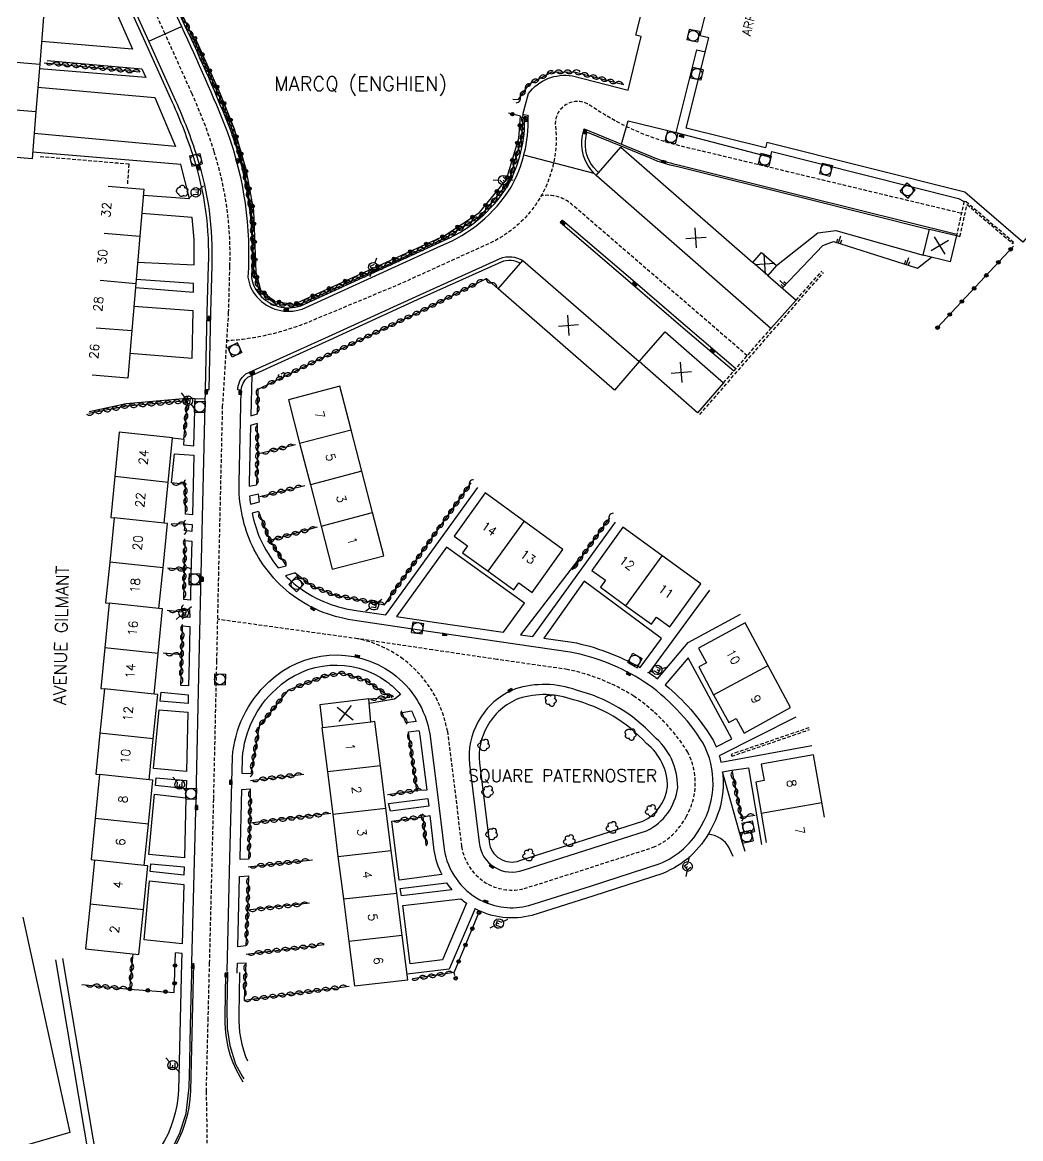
# Model space of a CAD drawing. Header units: millimetres. Extents: x 126000 to 127000, y 153000 to 154000.
# Drawn here: x 126072.1 to 126212, y 153339.1 to 153495.6 of the extents above; entities that cross this region are included whole.
import ezdxf
from ezdxf.enums import TextEntityAlignment as Align

# ---------------------------------------------------------------- set-up
doc = ezdxf.new("R2010")
doc.units = ezdxf.units.MM
doc.linetypes.add('DASHED', pattern=[0.75, 0.5, -0.25])
doc.layers.get('0').update_dxf_attribs({"linetype": 'CONTINUOUS'})
for name, color, linetype in [('W0001', 6, 'DASHED'), ('W0008', 7, 'CONTINUOUS'), ('W0100', 7, 'CONTINUOUS'), ('W0112', 1, 'DASHED'), ('W0211', 2, 'CONTINUOUS'), ('W0300', 7, 'CONTINUOUS'), ('W0310', 3, 'CONTINUOUS'), ('W0322', 7, 'CONTINUOUS'), ('W0334', 7, 'CONTINUOUS'), ('W0400', 7, 'CONTINUOUS'), ('W0420', 7, 'CONTINUOUS'), ('W0471', 7, 'CONTINUOUS'), ('W0980', 7, 'CONTINUOUS'), ('W0984', 7, 'CONTINUOUS'), ('W0989', 7, 'CONTINUOUS'), ('W0991', 7, 'CONTINUOUS'), ('W1102', 7, 'CONTINUOUS')]:
    doc.layers.add(name, color=color, linetype=linetype)
doc.styles.get("Standard").update_dxf_attribs({"font": 'romans.shx', "width": 0.85})

# ---------------------------------------------------------------- blocks, each defined once
blk = doc.blocks.new('T471')
for p, q in [((-0.333334, 0.333334), (-0.333334, -0.333334)), ((-0.333334, 0.333334), (0.333334, 0.333334)), ((-0.333334, 0), (0, 0)), ((0.500001, 0.500001), (1.000002, 1.000002)), ((-0.500001, -0.500001), (-1.000002, -1.000002)), ((-0.333334, -0.333334), (0.333334, -0.333334))]:
    blk.add_line(p, q)
blk.add_ellipse((0, 0), major_axis=(0.471405, 0.471405), ratio=1, start_param=5.4977871438, end_param=11.780972451)
blk = doc.blocks.new('T400')
for p, q in [((-0.15, 0.3), (0.15, 0.3)), ((-0.15, -0.25), (-0.15, 0.3)), ((-0.15, 0.15), (0.15, 0.15)), ((-0.15, 0), (0.15, 0)), ((0.15, 0.3), (0.15, -0.25)), ((-0.15, -0.15), (0.15, -0.15)), ((-0.15, -0.25), (-0.15, -0.3)), ((-0.15, -0.3), (0.15, -0.3)), ((0.15, -0.3), (0.15, -0.25))]:
    blk.add_line(p, q)
blk = doc.blocks.new('T420')
for p, q in [((0.75, 0.75), (-0.75, 0.75)), ((-0.75, 0.75), (-0.75, -0.75)), ((0.75, 0.75), (0.75, -0.75)), ((0.75, -0.75), (-0.75, -0.75))]:
    blk.add_line(p, q)
blk.add_ellipse((0, 0), major_axis=(-0.53, 0.53), ratio=1, start_param=3.926991, end_param=10.210176)
blk = doc.blocks.new('T300')
for p, q in [((-0.8, 0.51), (-0.86, 0.34)), ((-0.86, 0.34), (-0.86, 0.17)), ((-0.86, 0.17), (-0.74, 0.06)), ((-0.69, 0.63), (-0.8, 0.51)), ((-0.8, -0.06), (-0.74, 0.06)), ((-0.74, 0.06), (-0.69, 0.11)), ((-0.57, 0.69), (-0.69, 0.63)), ((-0.46, 0.69), (-0.57, 0.69)), ((-0.29, 0.63), (-0.46, 0.69)), ((-0.29, 0.63), (-0.17, 0.74)), ((-0.23, 0.57), (-0.29, 0.63)), ((-0.17, 0.74), (-0.06, 0.8)), ((-0.06, 0.8), (0.06, 0.8)), ((0.06, 0.8), (0.23, 0.74)), ((0.23, 0.74), (0.34, 0.63)), ((0.34, 0.63), (0.4, 0.51)), ((0.46, 0.46), (0.34, 0.46)), ((0.4, 0.51), (0.4, 0.46)), ((0.57, 0.4), (0.46, 0.46)), ((0.57, 0.4), (0.69, 0.29)), ((0.69, 0.29), (0.74, 0.17)), ((0.74, 0.06), (0.69, -0.17)), ((0.74, 0.17), (0.74, 0.06)), ((-0.8, -0.17), (-0.8, -0.06)), ((-0.8, -0.23), (-0.8, -0.17)), ((-0.74, -0.34), (-0.8, -0.23)), ((-0.69, -0.4), (-0.74, -0.34)), ((-0.51, -0.46), (-0.69, -0.4)), ((-0.4, -0.46), (-0.51, -0.46)), ((-0.4, -0.46), (-0.34, -0.46)), ((-0.34, -0.46), (-0.34, -0.4)), ((-0.34, -0.51), (-0.34, -0.46)), ((-0.29, -0.63), (-0.34, -0.51)), ((-0.17, -0.74), (-0.29, -0.63)), ((-0.06, -0.8), (-0.17, -0.74)), ((0.06, -0.8), (-0.06, -0.8)), ((0.17, -0.74), (0.06, -0.8)), ((0.23, -0.69), (0.17, -0.74)), ((0.29, -0.46), (0.23, -0.46)), ((0.29, -0.63), (0.23, -0.69)), ((0.46, -0.4), (0.29, -0.46)), ((0.34, -0.51), (0.29, -0.63)), ((0.34, -0.51), (0.34, -0.46)), ((0.57, -0.34), (0.46, -0.4)), ((0.63, -0.29), (0.57, -0.34)), ((0.69, -0.17), (0.63, -0.29))]:
    blk.add_line(p, q)
blk = doc.blocks.new('t211o')
at = {"color": 0, "linetype": 'Continuous'}
for p, q in [((-0.29, 0.5), (-0.29, 0)), ((0, 1), (0, 0)), ((0.29, 0.5), (0.29, 0))]:
    blk.add_line(p, q, dxfattribs=at)
blk = doc.blocks.new('t310o')
at = {"color": 0, "linetype": 'Continuous'}
for centre, start, end in [((-0.5, 0.38), 216.8699, 323.1304), ((0.5, -0.37), 36.8699, 143.1303)]:
    blk.add_arc(centre, 0.625, start, end, dxfattribs=at)
blk = doc.blocks.new('t991o')
at = {"color": 0, "linetype": 'Continuous'}
for p, q in [((-1, 1), (1, -1)), ((-1, -1), (1, 1))]:
    blk.add_line(p, q, dxfattribs=at)
blk = doc.blocks.new('t322o')
at = {"color": 0, "linetype": 'Continuous'}
for radius in [0.25, 0.15]:
    blk.add_circle((0, 0), radius, dxfattribs=at)

msp = doc.modelspace()

# ---------------------------------------------------------------- linework, layer by layer
at = {"layer": 'W0001'}
for points in [[(126098.03, 153334.69, 0.009306), (126097.92, 153345.73), (126098.16, 153355.71), (126098.37, 153363.68), (126098.95, 153386.79), (126099.38, 153405.99), (126099.65, 153418.09), (126100.2, 153441.65), (126101.04, 153454.83), (126101.21, 153461.38, 0.086502), (126099.01, 153477.44, 0.029581), (126095.91, 153485.54), (126092.13, 153493.95), (126090.01, 153498.58)], [(126119.11, 153409.16, -0.110051), (126125.48, 153406.31, -0.192016), (126131.69, 153396.19), (126132.74, 153388.02), (126133.67, 153380.03, 0.232466), (126137.42, 153374.76, 0.185282), (126142.45, 153374.14), (126151.02, 153376.86), (126160.54, 153379.93, 0.176052), (126165.15, 153384.2, 0.258709), (126165.38, 153393.27, 0.103766), (126157.83, 153401.11, 0.090532), (126148.5, 153404.85), (126138.61, 153406.27), (126129.62, 153407.6), (126119.11, 153409.16), (126099.51, 153411.88)]]:
    msp.add_lwpolyline(points, format="xyb", dxfattribs=at)
at = {"layer": 'W0001', "flags": 128}
for points in [[(126203.64, 153468.8), (126164.52, 153478.18, -0.092918), (126151.71, 153483.91, 0.644177), (126146.83, 153480.99, -0.314891), (126138.02, 153464.77), (126124.87, 153458.79), (126112.46, 153453.63, -0.082426), (126100.79, 153450.9, 0.356603)], [(126173.72, 153448.83), (126149.08, 153470.07, 0.225817), (126144.83, 153471.23, -0.212711)]]:
    msp.add_lwpolyline(points, format="xyb", dxfattribs=at)
at = {"layer": 'W0008'}
for points in [[(126092.3, 153499.64), (126094.41, 153494.95, -0.016258), (126100.83, 153480.26, -0.103847), (126103.73, 153459.83, 0.145216), (126104.99, 153457.07, 0.305582), (126111.35, 153455.37), (126123.83, 153461.07), (126130.76, 153464.24, 0.162238), (126140.61, 153472.44, 0.133181), (126143.03, 153482.28), (126143.06, 153482.47), (126142.29, 153482.66), (126143.07, 153485.56, -0.284281), (126149.22, 153488.04), (126157.04, 153486.06), (126158.86, 153493.59), (126158.11, 153493.77), (126160.19, 153502.13)], [(126095.89, 153363.39), (126095.89, 153363.74), (126096.48, 153386.85), (126096.91, 153406.05), (126097.17, 153418.15), (126097.78, 153444.11), (126098.29, 153444.11), (126098.55, 153454.89), (126098.72, 153461.46, 0.086585), (126096.64, 153476.69, 0.029598), (126093.64, 153484.52), (126089.86, 153492.92), (126087.74, 153497.56)], [(126152.56, 153474.11), (126152.28, 153474.38, -0.254027), (126150.63, 153479.7), (126150.87, 153480.62), (126156.11, 153478.49), (126160.28, 153476.75, 0.048027), (126163.86, 153475.63), (126181.66, 153471.21), (126203.08, 153465.86)], [(126100.83, 153362.54), (126101.21, 153378.47), (126101.57, 153392.55, -0.191657), (126106.67, 153403.1, -0.363775), (126124.01, 153404.32, -0.190735), (126129.24, 153395.82), (126130.28, 153387.72), (126131.22, 153379.69, 0.2343), (126136.25, 153372.58, 0.187799), (126143.13, 153371.76), (126151.77, 153374.5), (126161.39, 153377.6, 0.176998), (126167.32, 153383, 0.259433), (126167.54, 153394.51, 0.104982), (126159.19, 153403.19, 0.091509), (126148.92, 153407.3), (126138.96, 153408.72), (126129.98, 153410.05), (126119.01, 153411.68, -0.129335), (126110.06, 153415.19, -0.127165), (126104.11, 153422.7, -0.103124), (126102.49, 153431.02), (126102.8, 153444), (126102.32, 153444.03, -0.235189), (126103.45, 153446.28), (126115.01, 153451.53), (126127.31, 153457.15), (126139.07, 153462.46, -0.240192), (126142.27, 153462.16)]]:
    msp.add_lwpolyline(points, format="xyb", dxfattribs=at)
at = {"layer": 'W0008', "flags": 128}
msp.add_lwpolyline([(126141.22, 153402.12, 0.177961), (126136.03, 153397.55, 0.164731), (126134.79, 153391.59), (126136.15, 153380.58, 0.491231), (126142.3, 153376.73), (126159.61, 153382.25, 0.258963), (126163.97, 153388.33, 0.228141), (126160.57, 153395.53, 0.145861), (126149.78, 153401.95, 0.166272), (126141.22, 153402.12)], format="xyb", dxfattribs=at)
msp.add_lwpolyline([(126083.59, 153330.41), (126085.37, 153331.16), (126088.05, 153332.6), (126090.21, 153334.18), (126091.83, 153335.86), (126093.17, 153337.77), (126094.22, 153339.9), (126095.08, 153342.63), (126095.5, 153346.32), (126095.59, 153349.77), (126095.66, 153352.68), (126095.75, 153356.87), (126095.85, 153360.69), (126095.92, 153363.71)], dxfattribs=at)
at = {"layer": 'W0008'}
msp.add_lwpolyline([(126100.87, 153362.42), (126100.82, 153359.78), (126100.77, 153357.41), (126100.81, 153354.53), (126101.2, 153352.15), (126102.02, 153349.55), (126102.91, 153347.85), (126103.18, 153347.47)], dxfattribs=at)
at = {"layer": 'W0100'}
for points in [[(126215.59, 153468.55), (126212.33, 153464.76), (126204.21, 153471.75), (126176.46, 153478.72), (126176.26, 153477.95), (126165.18, 153480.73), (126168.33, 153493.37), (126167.11, 153493.67), (126168.24, 153498.16), (126169.45, 153497.86), (126177.49, 153530.04), (126177.01, 153530.16), (126177.93, 153533.83), (126183.26, 153532.5)], [(126070.65, 153503.31), (126075.63, 153502.91), (126075.1, 153496.31), (126074.56, 153489.71), (126074.03, 153483.07), (126073.49, 153476.43), (126068.51, 153476.83)], [(126084.17, 153472.59), (126089.15, 153472.17), (126088.59, 153465.57), (126088.03, 153458.97), (126087.46, 153452.34), (126086.9, 153445.7), (126081.92, 153446.12)], [(126183.02, 153392.89), (126175.69, 153391.57), (126176.09, 153389.28), (126174.91, 153389.08), (126175.66, 153384.72), (126176.39, 153380.62)], [(126184.54, 153384.14), (126183.02, 153392.89)]]:
    msp.add_lwpolyline(points, dxfattribs=at)
for points in [[(126176.61, 153460.07), (126180.55, 153456.62), (126177.04, 153452.65), (126152.56, 153474.11), (126156.02, 153478.07), (126174.51, 153461.91), (126175.73, 153463.31), (126177.83, 153461.47)], [(126198.37, 153462.91), (126199.26, 153466.58), (126203.03, 153465.66), (126202.15, 153461.99)], [(126158.58, 153448), (126155.1, 153444), (126138.82, 153458.18), (126142.27, 153462.16), (126158.58, 153448), (126162.21, 153452.17), (126170.39, 153445.01), (126166.75, 153440.83)], [(126116.63, 153444.54), (126109.42, 153442.63), (126110.98, 153436.55), (126112.5, 153430.73), (126113.99, 153424.95), (126115.56, 153418.9), (126122.77, 153420.8), (126121.2, 153426.86), (126119.7, 153432.64), (126118.19, 153438.46)], [(126085.68, 153438.1), (126085.08, 153431.88), (126084.52, 153426.16), (126084.99, 153426.11), (126084.37, 153419.89), (126083.8, 153414.18), (126084.29, 153414.14), (126083.71, 153407.91), (126083.14, 153402.18), (126083.63, 153402.13), (126083, 153395.95), (126082.43, 153390.19), (126082.94, 153390.14), (126082.32, 153383.95), (126081.75, 153378.2), (126082.23, 153378.15), (126081.62, 153371.96), (126080.98, 153365.71), (126088.45, 153364.91), (126089.09, 153371.16), (126089.7, 153377.35), (126089.22, 153377.4), (126089.79, 153383.15), (126090.41, 153389.34), (126089.9, 153389.39), (126090.47, 153395.15), (126091.1, 153401.33), (126090.61, 153401.38), (126091.18, 153407.1), (126091.76, 153413.33), (126091.27, 153413.38), (126091.84, 153419.09), (126092.46, 153425.31), (126091.99, 153425.36), (126092.55, 153431.08), (126093.15, 153437.3)], [(126136.97, 153429.6), (126132.64, 153423.54), (126134.52, 153422.18), (126133.81, 153421.21), (126137.39, 153418.61), (126140.99, 153416.02), (126141.69, 153416.99), (126143.56, 153415.63), (126147.88, 153421.69)], [(126156.28, 153424.78), (126151.96, 153418.72), (126153.84, 153417.36), (126153.13, 153416.39), (126156.7, 153413.79), (126160.3, 153411.2), (126161.01, 153412.17), (126162.87, 153410.81), (126167.2, 153416.87)], [(126173.42, 153411.39), (126166.88, 153407.82), (126167.99, 153405.78), (126166.92, 153405.21), (126169.01, 153401.31), (126171.13, 153397.42), (126172.18, 153397.98), (126173.27, 153395.95), (126179.8, 153399.52)], [(126113.8, 153399.91), (126114.2, 153396.69), (126114.1, 153396.68), (126114.87, 153390.49), (126115.62, 153384.59), (126116.36, 153378.62), (126117.12, 153372.69), (126117.88, 153366.75), (126118.69, 153360.5), (126126.14, 153361.35), (126125.37, 153367.56), (126124.59, 153373.5), (126123.83, 153379.49), (126123.09, 153385.42), (126122.3, 153391.36), (126121.54, 153397.54), (126120.96, 153397.48), (126120.67, 153400.72)]]:
    msp.add_lwpolyline(points, close=True, dxfattribs=at)
at = {"layer": 'W0112'}
for points in [[(126086.89, 153472.93), (126087.1, 153475.67), (126074.39, 153476.74)], [(126167.05, 153440.57), (126184.41, 153460.5)], [(126180.55, 153456.62), (126184.19, 153460.69)], [(126170.39, 153445.01), (126177.04, 153452.65)], [(126182.36, 153396.68), (126171.46, 153392.96), (126171.56, 153392.7), (126182.45, 153396.42)]]:
    msp.add_lwpolyline(points, dxfattribs=at)
for points in [[(126211.05, 153464.71), (126204.41, 153470.38), (126204.1, 153470.43), (126203.03, 153465.66), (126203.52, 153465.55), (126204.52, 153470.03), (126210.92, 153464.56)], [(126108.79, 153446.48), (126107.93, 153446.07), (126108.06, 153445.8), (126108.92, 153446.21)]]:
    msp.add_lwpolyline(points, close=True, dxfattribs=at)
at = {"layer": 'W0211'}
for points in [[(126177.83, 153461.47), (126183.61, 153466.07), (126186.14, 153466.4), (126198.37, 153462.91)], [(126178.63, 153458.3), (126184.3, 153464.26), (126185.8, 153464.84), (126197.59, 153461.1), (126199.56, 153462.62)]]:
    msp.add_lwpolyline(points, dxfattribs=at)
at = {"layer": 'W0310'}
for points in [[(126089.31, 153507.97), (126096.09, 153493.21), (126099.63, 153485.46), (126101.54, 153480.51), (126103.15, 153474.9), (126104.24, 153468.46), (126104.51, 153460.58), (126105.32, 153457.89), (126107.54, 153456.14), (126110.58, 153455.87), (126123.47, 153461.68), (126131.34, 153465.32), (126136.47, 153468.51), (126140.32, 153473.13), (126142.1, 153479.29), (126142.34, 153482.28)], [(126075.17, 153489.9), (126088.58, 153488.61)], [(126140.86, 153484.77), (126141.66, 153484.73), (126143.14, 153486.89), (126146.27, 153488.59), (126149.45, 153488.62), (126156.41, 153486.84)], [(126105.06, 153440.67), (126105.16, 153444.16), (126114.27, 153448.6), (126128.48, 153455.31), (126137.18, 153459.66), (126138.82, 153458.18)], [(126094.76, 153437.13), (126095.32, 153442.52), (126086.73, 153441.75), (126081.46, 153440.73)], [(126105.02, 153439.31), (126105.06, 153435.04), (126104.93, 153430.74)], [(126110.41, 153436.34), (126105.06, 153435.04)], [(126094.97, 153426.64), (126094.99, 153430.79), (126093.05, 153431.01)], [(126105.42, 153429.11), (126111.73, 153430.63)], [(126110.37, 153418.38), (126112.81, 153416.51), (126115.83, 153415.3), (126122.88, 153413.93), (126135.02, 153431.01)], [(126105.24, 153427), (126106.81, 153422.94), (126109.1, 153419.39)], [(126149.21, 153418.84), (126154.46, 153426.1)], [(126094.87, 153424.31), (126094.96, 153425.27), (126092.96, 153425.24)], [(126113.45, 153424.79), (126106.81, 153422.94)], [(126094.78, 153414.66), (126094.85, 153418.88), (126094.95, 153422.93)], [(126094.85, 153418.88), (126092.47, 153419.05)], [(126094.62, 153412.91), (126094.65, 153413.3)], [(126092.4, 153413.17), (126094.62, 153412.91), (126094.54, 153412.2)], [(126094.36, 153402.61), (126094.47, 153406.9), (126094.59, 153410.99)], [(126094.47, 153406.9), (126091.84, 153407.12)], [(126120.67, 153400.72), (126123.69, 153400.99), (126120.27, 153403.29), (126117, 153404.34), (126114.66, 153403.98), (126109.39, 153401.97), (126105.3, 153396.93), (126104.13, 153390.23)], [(126125.88, 153397.39), (126125.34, 153398.84)], [(126123.31, 153387.34), (126127.4, 153387.9), (126126.26, 153396.1)], [(126104.08, 153389.3), (126111.58, 153390.18)], [(126171.55, 153390.72), (126172.85, 153384.16), (126174.81, 153384.44)], [(126104.07, 153388.13), (126104, 153383.3), (126103.83, 153378.28)], [(126115.38, 153384.66), (126104, 153383.3)], [(126123.91, 153383.61), (126128.27, 153384.22), (126128.68, 153380.26)], [(126103.78, 153377.2), (126112.77, 153378.17)], [(126103.82, 153375.91), (126103.68, 153371.12), (126103.47, 153366.1)], [(126112.38, 153372.08), (126103.68, 153371.12)], [(126080.47, 153360.7), (126087.2, 153360.07), (126087.66, 153364.99)], [(126103.49, 153364.96), (126114.43, 153366.3)], [(126103.43, 153363.76), (126103.22, 153358.5), (126117.94, 153360.47)], [(126132.63, 153362.4), (126126.79, 153361.49)]]:
    msp.add_lwpolyline(points, dxfattribs=at)
at = {"layer": 'W0322'}
for points in [[(126096.33, 153493.34), (126099.87, 153485.54), (126101.83, 153480.61), (126103.43, 153474.99), (126104.54, 153469.12), (126104.83, 153460.54), (126105.51, 153458.08), (126107.53, 153456.45), (126110.24, 153456.06), (126123.18, 153461.92), (126131.22, 153465.64), (126136.2, 153468.91), (126139.99, 153473.52), (126141.7, 153479.34), (126141.96, 153482.42), (126140.25, 153482.81)], [(126200.39, 153452.77), (126211.02, 153464.17)], [(126132.76, 153361.94), (126132.63, 153362.4), (126136.11, 153370.76)], [(126087.2, 153360.07), (126093.42, 153359.6), (126093.58, 153365.14)]]:
    msp.add_lwpolyline(points, dxfattribs=at)
at = {"layer": 'W0334'}
for p, q in [((126082.31, 153331.59), (126076.82, 153364.17)), ((126083.31, 153331.76), (126077.81, 153364.34))]:
    msp.add_line(p, q, dxfattribs=at)
for points in [[(126070.22, 153629.6), (126068.45, 153608.51), (126067.33, 153594.75), (126066.18, 153581.11, 0.382088), (126069.65, 153575.97, -0.082259), (126073.75, 153572.41, -0.20191), (126077.32, 153560.62, -0.134348), (126073.72, 153552.11), (126072.28, 153550.52, 0.28212), (126071.79, 153546.34), (126080.04, 153528.1), (126084.14, 153518.89), (126088.26, 153509.77), (126092.75, 153499.84), (126094.86, 153495.16, -0.016261), (126101.29, 153480.43, -0.103622), (126104.23, 153459.85, 0.142557), (126105.36, 153457.4, 0.30439), (126111.17, 153455.84), (126123.62, 153461.53), (126130.57, 153464.7, 0.16226), (126140.18, 153472.69, 0.134855), (126142.52, 153482.41), (126143.03, 153482.28)], [(126097.78, 153444.11), (126098.05, 153454.9), (126098.22, 153461.48, 0.086601), (126096.16, 153476.54, 0.029598), (126093.18, 153484.31), (126089.4, 153492.71), (126087.28, 153497.35), (126082.9, 153507.08), (126078.68, 153516.46), (126074.12, 153526.54), (126066.56, 153543.34, 0.30875), (126062.52, 153546.13), (126059.49, 153546.43, -0.27613), (126046.57, 153556.04, 0.156778), (126044.71, 153559.09, 0.173779), (126042.92, 153559.78), (126027.5, 153561.26, 0.338275), (126021.54, 153556.31), (126021.34, 153553.92), (126021.17, 153551.75, 0.369445), (126024.59, 153547.32)], [(126152.91, 153474.47), (126152.62, 153474.74, -0.253157), (126151.12, 153479.58), (126151.21, 153479.94), (126151.3, 153480.16), (126156.01, 153478.24), (126160.19, 153476.51, 0.048027), (126163.79, 153475.38), (126181.59, 153470.95), (126199.25, 153466.54)], [(126102.8, 153444, -0.176247), (126103.71, 153445.84), (126115.21, 153451.07), (126127.52, 153456.69), (126139.27, 153462, -0.232723), (126141.93, 153461.78, -0.239219)], [(126105.02, 153439.31), (126104.1, 153439.05), (126103.91, 153430.99, 0.005583), (126103.91, 153430.56), (126104.93, 153430.74)], [(126104.1, 153428.03), (126105.36, 153428.36), (126105.21, 153429.44), (126103.97, 153429.14, 0.014513), (126104.1, 153428.03, 0.069329)], [(126110.37, 153418.38), (126109.02, 153417.98, 0.035371), (126110.91, 153416.33, 0.12948), (126119.19, 153413.09), (126123.09, 153412.51), (126135.94, 153430.34)], [(126105.24, 153427), (126104.32, 153426.75, 0.047358), (126105.41, 153423.26, 0.069329), (126108, 153419.11), (126109.1, 153419.39)], [(126158.71, 153405.13), (126161.69, 153409.21), (126150.88, 153417.21), (126145.21, 153409.26), (126149.16, 153408.7, -0.0804), (126158.71, 153405.13, -0.011883)], [(126168.42, 153415.99), (126159.94, 153404.4, -0.000281), (126159.97, 153404.38, -0.011883), (126161.15, 153403.54, -0.025055)], [(126104.13, 153390.23), (126102.93, 153390.29), (126102.98, 153392.48, -0.191411), (126107.64, 153402.07, -0.363966), (126123.17, 153403.17, -0.05488), (126125.11, 153401.36), (126124.26, 153400.69), (126120.73, 153400.08)], [(126169.34, 153394.02), (126171.55, 153395.14), (126165.43, 153406.49), (126162.23, 153402.69, -0.082145), (126168.77, 153395.22, -0.025055), (126169.34, 153394.02)], [(126125.34, 153398.84), (126126.65, 153399.07, -0.033675), (126127.31, 153397.57), (126125.88, 153397.39)], [(126180.54, 153398.15), (126169.79, 153392.76, -0.017792), (126170.02, 153391.84), (126182.79, 153394.2)], [(126126.26, 153396.1), (126127.69, 153396.32, -0.015088), (126127.84, 153395.6), (126128.81, 153387.95), (126127.4, 153387.9)], [(126170.25, 153390.51, -0.16195), (126168.56, 153382.32, -0.177472), (126161.88, 153376.27), (126152.2, 153373.15), (126143.53, 153370.39, -0.188829), (126135.58, 153371.32, -0.000067), (126135.58, 153371.33), (126131.96, 153362.87), (126126.04, 153362.15)], [(126128.27, 153384.22), (126129.24, 153384.39), (126129.81, 153379.5, 0.079783), (126130.9, 153376.11), (126124.93, 153375.34), (126123.91, 153383.61)], [(126132.34, 153373.95), (126125.24, 153373.11), (126125.09, 153374.14), (126131.58, 153374.95, 0.028028), (126132.34, 153373.95, 0.188829)], [(126133.57, 153372.71, 0.022565), (126134.37, 153372.08), (126131, 153364.18), (126126.46, 153363.6), (126125.43, 153371.78), (126133.57, 153372.71)]]:
    msp.add_lwpolyline(points, format="xyb", dxfattribs=at)
for points in [[(126075.35, 153499.39), (126084.54, 153498.64), (126087.56, 153491.8), (126074.82, 153492.85)], [(126089.86, 153492.92), (126094.41, 153494.95)], [(126163.76, 153480.1), (126166.65, 153491.69), (126167.85, 153491.44)], [(126075.59, 153490.19), (126088.85, 153489.04), (126089.43, 153487.8), (126074.51, 153489.03)], [(126074.3, 153486.47), (126090.7, 153485.04), (126093.57, 153478.17), (126073.78, 153479.96)], [(126156.11, 153478.49), (126157.02, 153481.76), (126163.76, 153480.1), (126176.98, 153476.68), (126177.17, 153477.45), (126203.3, 153470.88), (126204.1, 153470.43)], [(126089.09, 153471.35), (126095.55, 153470.85), (126094.35, 153475.65), (126073.57, 153477.38)], [(126152.28, 153474.38), (126142.41, 153476.94)], [(126088.28, 153461.93), (126096.2, 153461.56), (126096.19, 153465.12), (126095.92, 153468.21), (126088.86, 153468.75)], [(126171.83, 153446.66), (126164.76, 153452.69), (126157.37, 153459.03), (126147.51, 153467.48), (126147.83, 153467.84), (126157.69, 153459.4), (126165.07, 153453.06), (126172.14, 153447.02)], [(126087.98, 153458.38), (126096.11, 153457.74), (126096.12, 153458.93), (126088.07, 153459.52)], [(126087.2, 153449.2), (126095.93, 153448.49), (126096.07, 153455.12), (126087.75, 153455.75)], [(126104.29, 153446.11), (126104.16, 153440.41), (126105.06, 153440.67)], [(126096.34, 153442.8), (126095.16, 153442.82), (126086.69, 153442.08), (126081.48, 153440.97)], [(126093.15, 153437.3), (126094.76, 153437.13), (126094.71, 153436.34), (126096.15, 153436.21), (126096.34, 153442.8), (126097.75, 153442.82)], [(126093.05, 153431.01), (126093.46, 153435.09), (126096.14, 153434.87), (126095.95, 153426.55), (126094.97, 153426.64)], [(126094.96, 153425.27), (126095.92, 153425.19), (126095.89, 153424.17), (126094.87, 153424.31)], [(126149.98, 153420.17), (126141.95, 153409.73), (126143.69, 153409.48), (126155.27, 153425.51)], [(126094.95, 153422.93), (126095.86, 153422.86), (126095.75, 153418.18), (126095.67, 153414.58), (126094.78, 153414.66)], [(126094.65, 153413.3), (126095.55, 153413.25), (126095.62, 153412.12), (126094.54, 153412.2)], [(126161.15, 153403.54), (126165.46, 153408.65), (126172.78, 153412.62)], [(126094.59, 153410.99), (126095.59, 153410.89), (126095.49, 153406.08), (126095.41, 153402.55), (126094.36, 153402.61)], [(126173.41, 153379.34), (126173.01, 153380.7), (126170.25, 153390.51), (126171.55, 153390.72), (126173.88, 153391.06), (126175.71, 153380.33)], [(126103.83, 153378.28), (126102.63, 153378.2), (126102.63, 153378.43), (126102.87, 153388.02), (126104.07, 153388.13)], [(126103.47, 153366.1), (126102.33, 153365.98), (126102.57, 153375.85), (126103.82, 153375.91)], [(126094.47, 153363.63), (126094.48, 153363.78), (126094.51, 153365.06), (126093.58, 153365.14)], [(126102.24, 153362.29), (126102.25, 153362.43), (126102.28, 153363.69), (126103.43, 153363.76)]]:
    msp.add_lwpolyline(points, dxfattribs=at)
for points in [[(126130.19, 153411.46), (126139.17, 153410.13), (126139.58, 153410.07), (126142.5, 153414.14), (126131.59, 153422), (126124.56, 153412.29)], [(126095.35, 153400.1), (126091.43, 153400.42), (126091.57, 153401.67), (126095.38, 153401.32)], [(126095.14, 153390.55), (126090.5, 153390.97), (126091.29, 153399.21), (126095.32, 153398.89)], [(126095.08, 153388.13), (126090.78, 153388.59), (126090.89, 153389.68), (126095.11, 153389.28)], [(126095.06, 153386.88), (126094.84, 153378.44), (126089.84, 153378.92), (126090.66, 153387.39), (126095.06, 153386.88)], [(126129.08, 153385.68), (126123.72, 153385), (126123.44, 153386.05), (126128.96, 153386.75)], [(126094.78, 153376.04), (126090.05, 153376.56), (126090.12, 153377.63), (126094.81, 153377.17)], [(126094.54, 153366.4), (126089.2, 153366.94), (126089.93, 153375.23), (126094.75, 153374.7)]]:
    msp.add_lwpolyline(points, close=True, dxfattribs=at)
at = {"layer": 'W0334', "flags": 128}
msp.add_lwpolyline([(126141.69, 153400.78, 0.177466), (126137.27, 153396.85, 0.165491), (126136.2, 153391.77), (126137.56, 153380.73, 0.495656), (126141.83, 153378.07), (126159.09, 153383.58, 0.251951), (126162.55, 153388.42, 0.228941), (126159.6, 153394.49, 0.148084), (126149.36, 153400.59, 0.166899)], format="xyb", close=True, dxfattribs=at)
msp.add_lwpolyline([(126171.73, 153378.62, -0.010078), (126171.73, 153378.62), (126171.2, 153379.86, 0.239653), (126168.26, 153381.77)], format="xyb", dxfattribs=at)
at = {"layer": 'W0334'}
for points in [[(126072.19, 153370.13, 0), (126078.77, 153339.97, 0), (126062.89, 153335.34, 0), (126062.49, 153333.12, 0), (126067.31, 153329.17, 0), (126067.44, 153329.09, 0), (126067.59, 153329.06, 0), (126067.73, 153329.04, 0), (126067.86, 153329.02, 0), (126068.17, 153328.97, 0), (126068.48, 153328.93, 0), (126068.79, 153328.9, 0), (126069.1, 153328.88, 0)], [(126094.42, 153363.75, 0), (126093.99, 153345.83, 0), (126093.93, 153344.79, 0), (126093.78, 153343.75, 0), (126093.56, 153342.73, 0), (126093.28, 153341.72, 0), (126092.94, 153340.74, 0), (126092.54, 153339.77, 0), (126092.07, 153338.84, 0), (126091.53, 153337.95, 0), (126090.99, 153337.19, 0), (126090.39, 153336.47, 0), (126089.74, 153335.79, 0), (126089.05, 153335.16, 0), (126088.4, 153334.64, 0), (126087.72, 153334.17, 0), (126087.01, 153333.74, 0), (126086.3, 153333.32, 0), (126085.57, 153332.9, 0), (126084.83, 153332.5, 0), (126084.07, 153332.12, 0), (126083.31, 153331.76, 0)], [(126096.12, 153363.71, 0), (126095.69, 153345.79, 0), (126095.62, 153344.63, 0), (126095.46, 153343.47, 0), (126095.22, 153342.33, 0), (126094.91, 153341.21, 0), (126094.53, 153340.12, 0), (126094.08, 153339.05, 0), (126093.55, 153338.01, 0), (126092.95, 153337.02, 0), (126092.34, 153336.16, 0), (126091.67, 153335.35, 0), (126090.94, 153334.59, 0), (126090.17, 153333.88, 0), (126089.46, 153333.3, 0), (126088.7, 153332.78, 0), (126087.93, 153332.29, 0), (126087.14, 153331.84, 0), (126086.29, 153331.38, 0), (126085.43, 153330.96, 0), (126084.55, 153330.57, 0), (126083.66, 153330.22, 0)], [(126103.09, 153347.02, 0), (126102.68, 153347.65, 0), (126102.07, 153348.78, 0), (126101.65, 153349.73, 0), (126101.31, 153350.72, 0), (126101.04, 153351.72, 0), (126100.82, 153352.73, 0), (126100.68, 153353.61, 0), (126100.58, 153354.49, 0), (126100.54, 153355.38, 0), (126100.53, 153356.27, 0), (126100.66, 153362.28, 0)], [(126102.57, 153362.38, 0), (126102.45, 153356.38, 0), (126102.45, 153355.59, 0), (126102.49, 153354.81, 0), (126102.57, 153354.02, 0), (126102.7, 153353.25, 0), (126102.89, 153352.36, 0), (126103.12, 153351.48, 0), (126103.41, 153350.61, 0), (126103.69, 153349.99, 0)]]:
    msp.add_polyline3d(points, dxfattribs=at)
at = {"layer": 'W1102'}
for p, q in [((126069.58, 153490.12), (126074.56, 153489.71)), ((126069.04, 153483.47), (126074.03, 153483.07)), ((126083.61, 153466), (126088.59, 153465.57)), ((126083.05, 153459.4), (126088.03, 153458.97)), ((126082.48, 153452.76), (126087.46, 153452.34))]:
    msp.add_line(p, q, dxfattribs=at)
at = {"layer": 'W1102', "flags": 128}
for points in [[(126176.61, 153460.07), (126174.51, 153461.91)], [(126110.98, 153436.55), (126118.19, 153438.46)], [(126119.7, 153432.64), (126112.5, 153430.73)], [(126092.55, 153431.08), (126085.08, 153431.88)], [(126091.99, 153425.36), (126084.99, 153426.11)], [(126113.99, 153424.95), (126121.2, 153426.86)], [(126137.39, 153418.61), (126142.46, 153425.61)], [(126091.84, 153419.09), (126084.37, 153419.89)], [(126156.7, 153413.79), (126161.78, 153420.8)], [(126091.27, 153413.38), (126084.29, 153414.14)], [(126091.18, 153407.1), (126083.71, 153407.91)], [(126169.01, 153401.31), (126176.63, 153405.41)], [(126090.61, 153401.38), (126083.63, 153402.13)], [(126120.96, 153397.48), (126114.2, 153396.69)], [(126090.47, 153395.15), (126083, 153395.95)], [(126089.9, 153389.39), (126082.94, 153390.14)], [(126122.3, 153391.36), (126114.87, 153390.49)], [(126115.62, 153384.59), (126123.09, 153385.42)], [(126175.66, 153384.72), (126184.18, 153386.21)], [(126089.79, 153383.15), (126082.32, 153383.95)], [(126116.36, 153378.62), (126123.83, 153379.49)], [(126089.22, 153377.4), (126082.23, 153378.15)], [(126117.12, 153372.69), (126124.59, 153373.5)], [(126089.09, 153371.16), (126081.62, 153371.96)], [(126125.37, 153367.56), (126117.88, 153366.75)]]:
    msp.add_lwpolyline(points, dxfattribs=at)

# ---------------------------------------------------------------- block references
at = {"layer": 'W0211'}
for p, rotation in [((126186.48, 153464.62), 342.4215554805939), ((126196.01, 153461.6), 342.4215554805939), ((126179.01, 153458.69), 46.47636925233694)]:
    msp.add_blockref('t211o', p, dxfattribs=dict(at, rotation=rotation))
at = {"layer": 'W0300'}
for p, rotation in [((126094.49, 153471.95), 175.2247511364329), ((126146.14, 153400.63), 139.9629437044969), ((126157.32, 153395.87), 139.9629437044969), ((126136.77, 153394.19), 268.2345837085655), ((126137.3, 153387.65), 268.2345837085655), ((126160.24, 153384.97), 279.7072067001544), ((126154.75, 153382.61), 279.7072067001544), ((126137.89, 153381.72), 268.2345837085655), ((126148.77, 153380.76), 279.7072067001544), ((126143.05, 153378.75), 279.7072067001544)]:
    msp.add_blockref('T300', p, dxfattribs=dict(at, rotation=rotation))
at = {"layer": 'W0310'}
for p, rotation in [((126095.05, 153495.47), 294.6761860218994), ((126095.57, 153494.34), 294.6761860218994), ((126096.09, 153493.2), 294.5962846104136), ((126096.61, 153492.06), 294.5962846104136), ((126097.13, 153490.93), 294.5962846104136), ((126076.42, 153489.78), 354.4853319042129), ((126077.66, 153489.66), 354.4853319042129), ((126097.65, 153489.79), 294.5962846104136), ((126078.91, 153489.54), 354.4853319042129), ((126080.15, 153489.42), 354.4853319042129), ((126081.4, 153489.3), 354.4853319042129), ((126082.64, 153489.18), 354.4853319042129), ((126083.88, 153489.06), 354.4853319042129), ((126085.13, 153488.94), 354.4853319042129), ((126086.37, 153488.82), 354.4853319042129), ((126087.62, 153488.7), 354.4853319042129), ((126098.17, 153488.66), 294.5962846104136), ((126098.69, 153487.52), 294.5962846104136), ((126145.63, 153488.24), 28.54296054249386), ((126146.79, 153488.6), 0.5161736959258986), ((126148.04, 153488.61), 0.5161736959258986), ((126149.29, 153488.62), 0.5161736959258986), ((126150.51, 153488.35), 345.652378937858), ((126151.72, 153488.04), 345.652378937858), ((126099.21, 153486.38), 294.5962846104136), ((126142.62, 153486.13), 55.44052574300493), ((126143.43, 153487.05), 28.54296054249386), ((126144.53, 153487.64), 28.54296054249386), ((126152.93, 153487.73), 345.652378937858), ((126154.14, 153487.42), 345.652378937858), ((126155.35, 153487.11), 345.652378937858), ((126099.72, 153485.24), 291.0557308675168), ((126141.91, 153485.1), 55.44052574300493), ((126100.17, 153484.07), 291.0557308675168), ((126100.62, 153482.91), 291.0557308675168), ((126101.07, 153481.74), 291.0557308675168), ((126142.28, 153481.5), 85.37216290731695), ((126101.52, 153480.57), 291.0557308675168), ((126142.17, 153480.25), 85.37216290731695), ((126101.87, 153479.37), 285.9704314609187), ((126102.21, 153478.17), 285.9704314609187), ((126142.02, 153479.02), 73.90956017593294), ((126102.55, 153476.97), 285.9704314609187), ((126141.33, 153476.62), 73.90956017593294), ((126141.67, 153477.82), 73.90956017593294), ((126102.9, 153475.77), 285.9704314609187), ((126140.98, 153475.41), 73.90956017593294), ((126103.2, 153474.56), 279.6504541310591), ((126103.41, 153473.33), 279.6504541310591), ((126140.63, 153474.21), 73.90956017593294), ((126103.62, 153472.09), 279.6504541310591), ((126139.44, 153472.08), 50.18293156006588), ((126140.24, 153473.04), 50.18293156006588), ((126103.83, 153470.86), 279.6504541310591), ((126138.64, 153471.12), 50.18293156006588), ((126104.04, 153469.63), 279.6504541310591), ((126137.04, 153469.2), 50.18293156006588), ((126137.84, 153470.16), 50.18293156006588), ((126104.24, 153468.4), 271.9393741356993), ((126104.29, 153467.15), 271.9393741356993), ((126135.1, 153467.66), 31.89679320088489), ((126136.16, 153468.32), 31.89679320088489), ((126104.33, 153465.9), 271.9393741356993), ((126132.98, 153466.34), 31.89679320088489), ((126134.04, 153467), 31.89679320088489), ((126104.37, 153464.65), 271.9393741356993), ((126129.69, 153464.55), 24.83986321171789), ((126130.82, 153465.08), 24.83986321171789), ((126131.92, 153465.68), 31.89679320088489), ((126104.41, 153463.4), 271.9393741356993), ((126126.29, 153462.98), 24.83986321171789), ((126127.42, 153463.5), 24.83986321171789), ((126128.56, 153464.03), 24.83986321171789), ((126104.45, 153462.15), 271.9393741356993), ((126104.5, 153460.9), 271.9393741356993), ((126122.88, 153461.41), 24.24340624756489), ((126124.02, 153461.93), 24.83986321171789), ((126125.15, 153462.45), 24.83986321171789), ((126104.78, 153459.69), 286.8450173423752), ((126119.46, 153459.87), 24.24340624756489), ((126120.6, 153460.38), 24.24340624756489), ((126121.74, 153460.9), 24.24340624756489), ((126105.14, 153458.49), 286.8450173423752), ((126116.04, 153458.33), 24.24340624756489), ((126117.18, 153458.84), 24.24340624756489), ((126118.32, 153459.36), 24.24340624756489), ((126134.66, 153458.4), 26.60178144834289), ((126135.77, 153458.96), 26.60178144834289), ((126137.87, 153459.04), 317.7431550684409), ((126105.81, 153457.51), 321.6663753612378), ((126106.79, 153456.73), 321.6663753612378), ((126112.62, 153456.79), 24.24340624756489), ((126113.76, 153457.3), 24.24340624756489), ((126114.9, 153457.82), 24.24340624756489), ((126131.3, 153456.72), 26.60178144834289), ((126132.42, 153457.28), 26.60178144834289), ((126133.54, 153457.84), 26.60178144834289), ((126107.83, 153456.11), 355.0079144114409), ((126109.08, 153456), 355.0079144114409), ((126110.32, 153455.9), 355.0079144114409), ((126111.48, 153456.28), 24.24340624756489), ((126127.94, 153455.05), 25.27580083970691), ((126129.07, 153455.6), 26.60178144834289), ((126130.19, 153456.16), 26.60178144834289), ((126124.55, 153453.45), 25.27580083970691), ((126125.68, 153453.99), 25.27580083970691), ((126126.81, 153454.52), 25.27580083970691), ((126121.16, 153451.85), 25.27580083970691), ((126122.29, 153452.39), 25.27580083970691), ((126123.42, 153452.92), 25.27580083970691), ((126117.77, 153450.25), 25.27580083970691), ((126118.9, 153450.78), 25.27580083970691), ((126120.03, 153451.32), 25.27580083970691), ((126114.38, 153448.65), 25.27580083970691), ((126115.51, 153449.18), 25.27580083970691), ((126116.64, 153449.72), 25.27580083970691), ((126112.13, 153447.56), 25.9516015214919), ((126113.26, 153448.1), 25.9516015214919), ((126108.76, 153445.92), 25.9516015214919), ((126109.88, 153446.46), 25.9516015214919), ((126111.01, 153447.01), 25.9516015214919), ((126106.51, 153444.82), 25.9516015214919), ((126107.64, 153445.37), 25.9516015214919), ((126095.27, 153442.1), 84.03318654489392), ((126105.13, 153443.17), 88.32171255255088), ((126083.34, 153441.09), 190.920248261151), ((126084.57, 153441.33), 190.920248261151), ((126085.79, 153441.56), 190.920248261151), ((126087.02, 153441.77), 185.1700071368658), ((126088.27, 153441.88), 185.1700071368658), ((126089.51, 153442), 185.1700071368658), ((126090.76, 153442.11), 185.1700071368658), ((126092, 153442.22), 185.1700071368658), ((126093.25, 153442.34), 185.1700071368658), ((126094.49, 153442.45), 185.1700071368658), ((126095.14, 153440.86), 84.03318654489392), ((126105.09, 153441.92), 88.32171255255088), ((126082.11, 153440.85), 190.920248261151), ((126095.01, 153439.62), 84.03318654489392), ((126094.89, 153438.37), 84.03318654489392), ((126105.03, 153438.06), 270.5651239153328), ((126105.04, 153436.81), 270.5651239153328), ((126105.04, 153434.31), 268.315332795672), ((126105.06, 153435.56), 270.5651239153328), ((126106.76, 153435.46), 193.6276247385599), ((126107.98, 153435.75), 193.6276247385599), ((126109.19, 153436.05), 193.6276247385599), ((126105, 153433.06), 268.315332795672), ((126104.97, 153431.81), 268.315332795672), ((126094.14, 153430.89), 173.3046456838079), ((126094.98, 153430.39), 89.82905176490694), ((126110.28, 153430.28), 13.51371094854391), ((126134.03, 153429.61), 54.58158521099492), ((126134.76, 153430.63), 54.58158521099492), ((126094.98, 153429.14), 89.82905176490694), ((126106.64, 153429.4), 13.51371094854391), ((126107.85, 153429.69), 13.51371094854391), ((126109.07, 153429.99), 13.51371094854391), ((126133.31, 153428.59), 54.58158521099492), ((126094.98, 153427.89), 89.82905176490694), ((126131.86, 153426.55), 54.58158521099492), ((126132.58, 153427.57), 54.58158521099492), ((126094.92, 153424.79), 84.69406825173088), ((126105.69, 153425.84), 291.1137012792168), ((126131.13, 153425.54), 54.58158521099492), ((126153.6, 153424.92), 54.16376364673392), ((126154.33, 153425.93), 54.16376364673392), ((126093.96, 153425.25), 180.9105310771599), ((126106.14, 153424.67), 291.1137012792168), ((126106.59, 153423.5), 291.1137012792168), ((126109.83, 153423.78), 195.5880009512809), ((126111.04, 153424.12), 195.5880009512809), ((126112.24, 153424.45), 195.5880009512809), ((126129.54, 153423.29), 54.58158521099492), ((126130.26, 153424.31), 54.58158521099492), ((126152.87, 153423.91), 54.16376364673392), ((126094.93, 153422.16), 88.56439189137193), ((126107.43, 153423.11), 195.5880009512809), ((126107.16, 153422.4), 302.8065542513744), ((126108.63, 153423.44), 195.5880009512809), ((126128.82, 153422.28), 54.58158521099492), ((126151.41, 153421.88), 54.16376364673392), ((126152.14, 153422.89), 54.16376364673392), ((126094.9, 153420.91), 88.56439189137193), ((126107.83, 153421.35), 302.8065542513744), ((126108.51, 153420.3), 302.8065542513744), ((126127.37, 153420.24), 54.58158521099492), ((126128.09, 153421.26), 54.58158521099492), ((126150.67, 153420.87), 54.16376364673392), ((126094.87, 153419.66), 88.56439189137193), ((126126.64, 153419.22), 54.58158521099492), ((126149.94, 153419.85), 54.16376364673392), ((126093.61, 153418.97), 175.8500091263269), ((126094.85, 153418.88), 175.8500091263269), ((126094.82, 153417.16), 89.05304674580691), ((126094.84, 153418.41), 89.05304674580691), ((126111.37, 153417.62), 322.5810255500709), ((126125.19, 153417.18), 54.58158521099492), ((126125.92, 153418.2), 54.58158521099492), ((126094.8, 153415.91), 89.05304674580691), ((126112.36, 153416.86), 322.5810255500709), ((126113.44, 153416.26), 338.0512660895369), ((126124.47, 153416.16), 54.58158521099492), ((126114.6, 153415.79), 338.0512660895369), ((126115.76, 153415.33), 338.0512660895369), ((126116.98, 153415.07), 348.9976404576909), ((126118.21, 153414.83), 348.9976404576909), ((126119.44, 153414.6), 348.9976404576909), ((126123.74, 153415.15), 54.58158521099492), ((126093.64, 153413.02), 353.4666547196379), ((126094.62, 153412.91), 84.23678037119289), ((126120.66, 153414.36), 348.9976404576909), ((126121.89, 153414.12), 348.9976404576909), ((126094.57, 153410.11), 88.20431054969289), ((126094.49, 153407.61), 88.20431054969289), ((126094.53, 153408.86), 88.20431054969289), ((126093.22, 153407), 175.2932399391349), ((126094.45, 153406.36), 88.63682317800591), ((126094.42, 153405.11), 88.63682317800591), ((126094.39, 153403.86), 88.63682317800591), ((126113.92, 153403.7), 200.8960214441599), ((126115.12, 153404.05), 188.670456338438), ((126116.35, 153404.24), 188.670456338438), ((126117.57, 153404.15), 162.3763518734679), ((126118.76, 153403.78), 162.3763518734679), ((126119.95, 153403.4), 162.3763518734679), ((126110.42, 153402.36), 200.8960214441599), ((126111.59, 153402.81), 200.8960214441599), ((126112.76, 153403.25), 200.8960214441599), ((126121.03, 153402.79), 145.9880587260003), ((126122.06, 153402.09), 145.9880587260003), ((126107.72, 153399.91), 230.9669169531466), ((126108.51, 153400.88), 230.9669169531466), ((126121.91, 153400.83), 5.118608161516841), ((126123.1, 153401.39), 145.9880587260003), ((126123.16, 153400.94), 5.118608161516841), ((126106.93, 153398.94), 230.9669169531466), ((126105.36, 153397), 230.9669169531466), ((126106.15, 153397.97), 230.9669169531466), ((126125.61, 153398.11), 110.3601927787669), ((126105.1, 153395.79), 260.097493257263), ((126104.89, 153394.55), 260.097493257263), ((126126.42, 153394.95), 97.91777786375191), ((126126.59, 153393.72), 97.91777786375191), ((126104.46, 153392.09), 260.097493257263), ((126104.67, 153393.32), 260.097493257263), ((126126.76, 153392.48), 97.91777786375191), ((126104.24, 153390.86), 260.097493257263), ((126126.94, 153391.24), 97.91777786375191), ((126106.56, 153389.59), 6.682270605158909), ((126107.8, 153389.73), 6.682270605158909), ((126109.04, 153389.88), 6.682270605158909), ((126110.29, 153390.02), 6.682270605158909), ((126127.11, 153390), 97.91777786375191), ((126171.79, 153389.49), 281.2781976847002), ((126105.32, 153389.44), 6.682270605158909), ((126127.28, 153388.76), 97.91777786375191), ((126172.04, 153388.27), 281.2781976847002), ((126104.05, 153386.88), 269.1700691148156), ((126124.55, 153387.51), 7.727605237470898), ((126125.79, 153387.68), 7.727605237470898), ((126127.03, 153387.85), 7.727605237470898), ((126172.28, 153387.04), 281.2781976847002), ((126172.53, 153385.82), 281.2781976847002), ((126104.02, 153384.38), 269.1700691148156), ((126104.03, 153385.63), 269.1700691148156), ((126172.77, 153384.59), 281.2781976847002), ((126103.99, 153383.13), 268.0338681795697), ((126105.45, 153383.47), 186.8024761383379), ((126106.69, 153383.62), 186.8024761383379), ((126107.93, 153383.77), 186.8024761383379), ((126109.17, 153383.92), 186.8024761383379), ((126110.41, 153384.07), 186.8024761383379), ((126111.66, 153384.21), 186.8024761383379), ((126112.9, 153384.36), 186.8024761383379), ((126114.14, 153384.51), 186.8024761383379), ((126125.15, 153383.79), 7.935543348566932), ((126126.39, 153383.96), 7.935543348566932), ((126127.63, 153384.13), 7.935543348566932), ((126128.33, 153383.62), 275.9325385553087), ((126173.66, 153384.28), 8.013906249156928), ((126103.95, 153381.88), 268.0338681795697), ((126128.46, 153382.38), 275.9325385553087), ((126128.59, 153381.14), 275.9325385553087), ((126103.91, 153380.63), 268.0338681795697), ((126103.87, 153379.38), 268.0338681795697), ((126105.02, 153377.33), 6.162783237042908), ((126106.27, 153377.47), 6.162783237042908), ((126107.51, 153377.6), 6.162783237042908), ((126108.75, 153377.74), 6.162783237042908), ((126109.99, 153377.87), 6.162783237042908), ((126111.24, 153378), 6.162783237042908), ((126103.75, 153373.42), 268.4342692232004), ((126103.78, 153374.66), 268.4342692232004), ((126103.71, 153372.17), 268.4342692232004), ((126103.68, 153370.92), 267.5773481913461), ((126104.93, 153371.25), 186.3018646648509), ((126106.17, 153371.39), 186.3018646648509), ((126107.41, 153371.53), 186.3018646648509), ((126108.65, 153371.67), 186.3018646648509), ((126109.9, 153371.8), 186.3018646648509), ((126111.14, 153371.94), 186.3018646648509), ((126103.62, 153369.67), 267.5773481913461), ((126103.52, 153367.17), 267.5773481913461), ((126103.57, 153368.42), 267.5773481913461), ((126112.18, 153366.02), 7.019329894640888), ((126113.42, 153366.18), 7.019329894640888), ((126104.73, 153365.11), 7.019329894640888), ((126105.97, 153365.26), 7.019329894640888), ((126107.21, 153365.41), 7.019329894640888), ((126108.46, 153365.57), 7.019329894640888), ((126109.7, 153365.72), 7.019329894640888), ((126110.94, 153365.87), 7.019329894640888), ((126087.42, 153362.39), 84.7559712748579), ((126087.53, 153363.64), 84.7559712748579), ((126103.38, 153362.51), 267.7485551505756), ((126087.3, 153361.15), 84.7559712748579), ((126103.33, 153361.26), 267.7485551505756), ((126127.69, 153361.63), 188.8984269600149), ((126128.93, 153361.82), 188.8984269600149), ((126130.16, 153362.02), 188.8984269600149), ((126131.4, 153362.21), 188.8984269600149), ((126082.06, 153360.55), 354.6646566473719), ((126083.31, 153360.43), 354.6646566473719), ((126084.55, 153360.31), 354.6646566473719), ((126085.8, 153360.2), 354.6646566473719), ((126103.28, 153360.01), 267.7485551505756), ((126112.87, 153359.79), 7.631144401872909), ((126114.11, 153359.96), 7.631144401872909), ((126115.35, 153360.13), 7.631144401872909), ((126116.58, 153360.29), 7.631144401872909), ((126104.2, 153358.63), 7.631144401872909), ((126105.43, 153358.8), 7.631144401872909), ((126106.67, 153358.96), 7.631144401872909), ((126107.91, 153359.13), 7.631144401872909), ((126109.15, 153359.3), 7.631144401872909), ((126110.39, 153359.46), 7.631144401872909), ((126111.63, 153359.63), 7.631144401872909)]:
    msp.add_blockref('t310o', p, dxfattribs=dict(at, rotation=rotation))
at = {"layer": 'W0322'}
for p, rotation in [((126096.33, 153493.34), 294.4064995368234), ((126097.36, 153491.06), 294.4064995368234), ((126098.39, 153488.79), 294.4064995368234), ((126099.43, 153486.51), 294.4064995368234), ((126100.4, 153484.21), 291.7377572201948), ((126101.32, 153481.89), 291.7377572201948), ((126140.8, 153482.68), 167.0765482815419), ((126141.85, 153481.11), 85.10763267695991), ((126102.14, 153479.53), 285.8808090450749), ((126141.5, 153478.65), 73.64552422447794), ((126102.82, 153477.12), 285.8808090450749), ((126140.79, 153476.25), 73.64552422447794), ((126103.48, 153474.71), 280.7404489780222), ((126140.09, 153473.85), 73.64552422447794), ((126103.95, 153472.25), 280.7404489780222), ((126138.62, 153471.86), 50.54837278145092), ((126104.41, 153469.8), 280.7404489780222), ((126137.04, 153469.93), 50.54837278145092), ((126135.21, 153468.26), 33.33195984672291), ((126104.6, 153467.31), 271.9209467672588), ((126133.12, 153466.88), 33.33195984672291), ((126104.69, 153464.81), 271.9209467672588), ((126131.02, 153465.54), 24.7897020245089), ((126126.48, 153463.44), 24.7897020245089), ((126128.75, 153464.49), 24.7897020245089), ((126210.63, 153463.74), 46.99019030792191), ((126104.77, 153462.31), 271.9209467672588), ((126124.21, 153462.4), 24.7897020245089), ((126208.92, 153461.92), 46.99019030792191), ((126119.66, 153460.32), 24.36826151469991), ((126121.93, 153461.36), 24.36826151469991), ((126207.22, 153460.09), 46.99019030792191), ((126105.02, 153459.84), 285.4797697237187), ((126117.38, 153459.29), 24.36826151469991), ((126106.03, 153457.66), 321.0563401137129), ((126112.82, 153457.23), 24.36826151469991), ((126115.1, 153458.26), 24.36826151469991), ((126205.51, 153458.26), 46.99019030792191), ((126108.1, 153456.37), 351.7817742310579), ((126110.55, 153456.2), 24.36826151469991), ((126203.8, 153456.43), 46.99019030792191), ((126202.1, 153454.6), 46.99019030792191), ((126200.39, 153452.77), 46.99019030792191), ((126136.11, 153370.76), 206.9473545887569), ((126135.19, 153368.54), 67.40129485559768), ((126134.23, 153366.24), 67.40129485559768), ((126093.53, 153363.36), 88.31443949134088), ((126133.27, 153363.93), 67.40129485559768), ((126132.86, 153361.58), 105.2568296717501), ((126087.2, 153360.07), 355.6990565540969), ((126089.7, 153359.88), 355.6990565540969), ((126093.46, 153360.87), 88.31443949134088), ((126092.19, 153359.69), 355.6990565540969)]:
    msp.add_blockref('t322o', p, dxfattribs=dict(at, rotation=rotation))
at = {"layer": 'W0400'}
for p, rotation in [((126142.75, 153481.94), 168.5326244957209), ((126151, 153480.21), 165.2304516708889), ((126164.55, 153479.62), 74.82955671130887), ((126102.26, 153476.12), 15.66247492459489), ((126162.03, 153476.02), 74.82955671130887), ((126096.83, 153475.16), 192.6855320126319), ((126147.87, 153467.49), 229.3529066547809), ((126157.92, 153458.87), 229.3529066547809), ((126098.29, 153454.01), 178.6331361135699), ((126109.12, 153455.23), 89.17050107449685), ((126168.86, 153449.52), 229.5296631875658), ((126104.36, 153446.42), 119.5182847431499), ((126097.9, 153443.73), 178.6520838162919), ((126102.67, 153443.67), 178.6287213773369), ((126097.31, 153417.48), 178.7467721637569), ((126112.85, 153413.37), 240.6687132103029), ((126131.31, 153409.75), 261.5861045715739), ((126119.05, 153406.71), 262.21571878089), ((126157.09, 153404.25), 241.5541452506259), ((126140.5, 153401.94), 299.9774575835533), ((126101.34, 153389.02), 178.5593542230479), ((126096.53, 153385.49), 178.5595277278619), ((126137.92, 153377.23), 55.38650715438985), ((126137.08, 153372.33), 71.03311640931392), ((126096, 153363.22), 178.4918955474959), ((126100.7, 153362.01), 178.4918955474959)]:
    msp.add_blockref('T400', p, dxfattribs=dict(at, rotation=rotation))
at = {"layer": 'W0420'}
for p, rotation in [((126166.15, 153493.67), 348.0180077001339), ((126166.65, 153488.33), 348.0180077001339), ((126163.07, 153479.45), 344.8295567113089), ((126096.45, 153476.28), 102.6855320126319), ((126176.17, 153476.29), 76.4485356041099), ((126184.76, 153474.92), 76.4485356041099), ((126196.2, 153471.98), 139.2799565395799), ((126101.9, 153449.64), 295.0880040157003), ((126096.99, 153441.67), 88.65208381629193), ((126096.23, 153417.52), 88.7467721637569), ((126110.53, 153416.8), 136.7852374246629), ((126127.53, 153410.68), 171.5861045715739), ((126157.98, 153406.11), 151.5541452506259), ((126099.81, 153403.47), 88.71730824572192), ((126095.76, 153387.44), 88.5595277278619), ((126173.84, 153382.73), 102.4058632337299), ((126173.64, 153381.42), 102.4058632337299)]:
    msp.add_blockref('T420', p, dxfattribs=dict(at, rotation=rotation))
at = {"layer": 'W0471'}
for p, rotation in [((126139.51, 153473.43), 136.3305926569069), ((126096.44, 153471.73), 175.2247511364329), ((126121.32, 153461.23), 24.5519665776219), ((126095.32, 153442.52), 84.03318654489392), ((126121.39, 153413.85), 171.5861045715739), ((126094.74, 153412.77), 175.8048918056259), ((126161.1, 153404.79), 151.5541452506259), ((126094.18, 153388.74), 88.5595277278619), ((126165.36, 153377.23), 34.6487617971729), ((126138.89, 153369.24), 341.0331164093138), ((126093.2, 153349.39), 88.5754793338059)]:
    msp.add_blockref('T471', p, dxfattribs=dict(at, rotation=rotation))
at = {"layer": 'W0991'}
for p, rotation in [((126166.53, 153465.36), 48.90762554525863), ((126200.7, 153464.29), 76.44960304930937), ((126176.17, 153461.69), 48.83459395193915), ((126148.68, 153453.08), 49.1557631895676), ((126164.48, 153446.5), 48.95839285849046), ((126117.38, 153398.69), 6.717173618770458)]:
    msp.add_blockref('t991o', p, dxfattribs=dict(at, rotation=rotation))

# ---------------------------------------------------------------- texts
at = {"layer": 'W0980'}
msp.add_text('MARCQ (ENGHIEN)', height=2, dxfattribs=at).set_placement((126119.51, 153486.8), align=Align.MIDDLE)
at = {"layer": 'W0984'}
msp.add_text('ARRIERE HOME SAINT NICOLAS', height=1.25, rotation=75.9216, dxfattribs=at).set_placement((126176.62, 153506.01), align=Align.MIDDLE)
at = {"layer": 'W0989'}
msp.add_text('AVENUE GILMANT', height=1.75, rotation=88.6958, dxfattribs=at).set_placement((126077.56, 153409.66), align=Align.MIDDLE)
msp.add_text('SQUARE PATERNOSTER', height=1.75, dxfattribs=at).set_placement((126147.84, 153389.89), align=Align.MIDDLE)
at = {"layer": 'W0991'}
for s, rotation, p in [('32', 85.1547, (126083.89, 153469.29)), ('30', 85.1547, (126083.33, 153462.7)), ('28', 85.1547, (126082.76, 153456.08)), ('26', 85.1547, (126082.2, 153449.44)), ('7', 284.5132, (126113.81, 153440.54)), ('24', 85.3772, (126089.12, 153434.59)), ('5', 284.5132, (126115.34, 153434.6)), ('22', 85.3772, (126088.65, 153428.61)), ('3', 284.5132, (126116.85, 153428.79)), ('14', 324.068, (126137.54, 153424.59)), ('20', 85.3772, (126088.29, 153422.61)), ('1', 284.5132, (126118.38, 153422.88)), ('13', 324.068, (126143, 153420.63)), ('12', 324.068, (126156.86, 153419.77)), ('18', 85.3772, (126087.94, 153416.62)), ('11', 324.068, (126162.32, 153415.81)), ('16', 85.3772, (126087.61, 153410.63)), ('10', 298.2789, (126171.75, 153406.63)), ('14', 85.3772, (126087.28, 153404.63)), ('9', 298.2789, (126174.95, 153400.69)), ('12', 85.3772, (126086.93, 153398.65)), ('10', 85.3772, (126086.58, 153392.66)), ('1', 277.2998, (126118.08, 153394)), ('2', 277.2998, (126118.97, 153387.96)), ('8', 279.8816, (126179.93, 153388.9)), ('8', 85.3772, (126086.24, 153386.66)), ('3', 277.2998, (126119.72, 153382.03)), ('7', 279.8816, (126181.09, 153382.26)), ('6', 85.3772, (126085.89, 153380.66)), ('4', 277.2998, (126120.48, 153376.08)), ('4', 85.3772, (126085.54, 153374.67)), ('5', 277.2998, (126121.24, 153370.13)), ('2', 85.3772, (126085.04, 153368.43)), ('6', 277.2998, (126122.02, 153364.04))]:
    msp.add_text(s, height=1.25, rotation=rotation, dxfattribs=at).set_placement(p, align=Align.MIDDLE)

doc.saveas('drawing.dxf')
